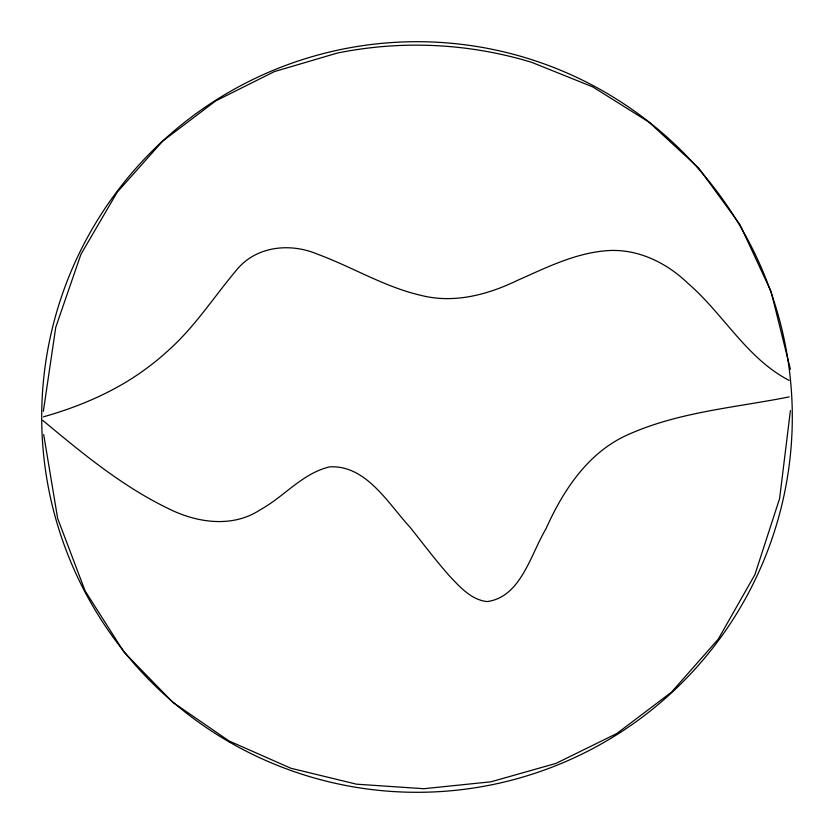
<?xml version="1.0" encoding="UTF-8"?>
<svg xmlns="http://www.w3.org/2000/svg" width="834" height="834" viewBox="0 0 834 834"><rect width="100%" height="100%" fill="white"/><g stroke="black" fill="none" stroke-linecap="round" stroke-linejoin="round"><path stroke-width="1.25" d="M790.403 410.682L779.623 498.471L754.916 574.626L718.23 639.178L671.537 692.137L616.785 733.534L555.944 763.412L490.976 781.802L423.839 788.714L356.483 784.179L290.878 768.25L228.975 740.926L172.742 702.259L124.141 652.261L85.12 590.962L57.65 518.404L43.691 434.608M43.358 411.298L55.753 327.293L80.94 254.287L117.167 192.247L162.661 141.134L215.662 100.924L274.417 71.588L337.155 53.095A397.036 397.036 0 0 1 531.654 62.321L592.713 86.872L648.946 122.108L698.6 167.988L739.894 224.502L771.085 291.608L790.403 369.264M43.504 416.802C72.506 408.618 100.716 397.359 126.57 381.784A267.161 267.161 0 0 0 169.219 349.623C195.031 326.469 213.785 297.102 235.959 270.769C255.235 246.134 289.888 242.423 317.379 254.151C352.177 266.88 384.224 286.865 420.597 295.267C453.508 303.847 487.442 294.892 517.257 280.474C545.634 267.912 574.188 253.515 605.588 250.794C636.53 247.927 666.272 262.345 688.113 283.477C723.401 313.907 746.93 358.651 789.162 380.408M789.141 396.901C735.296 407.649 679.116 411.819 628.461 434.462C588.21 452.059 563.179 490.309 545.884 529.017C530.841 553.943 520.916 597.311 487.035 601.575C471.45 599.865 460.337 587.376 450.141 576.68C435.974 560.792 423.203 543.747 409.942 527.119C388.164 503.653 366.272 464.83 329.691 466.863C302.398 473.222 284.092 496.751 260.187 509.793C232.29 528.276 196.48 522.793 168.124 508.459C121.879 486.107 81.993 453.029 42.763 420.378M229.35 742.02A375.3 375.3 0 0 0 792.3 417A375.3 375.3 0 0 0 229.35 91.98A375.3 375.3 0 0 0 229.35 742.02"/></g></svg>
